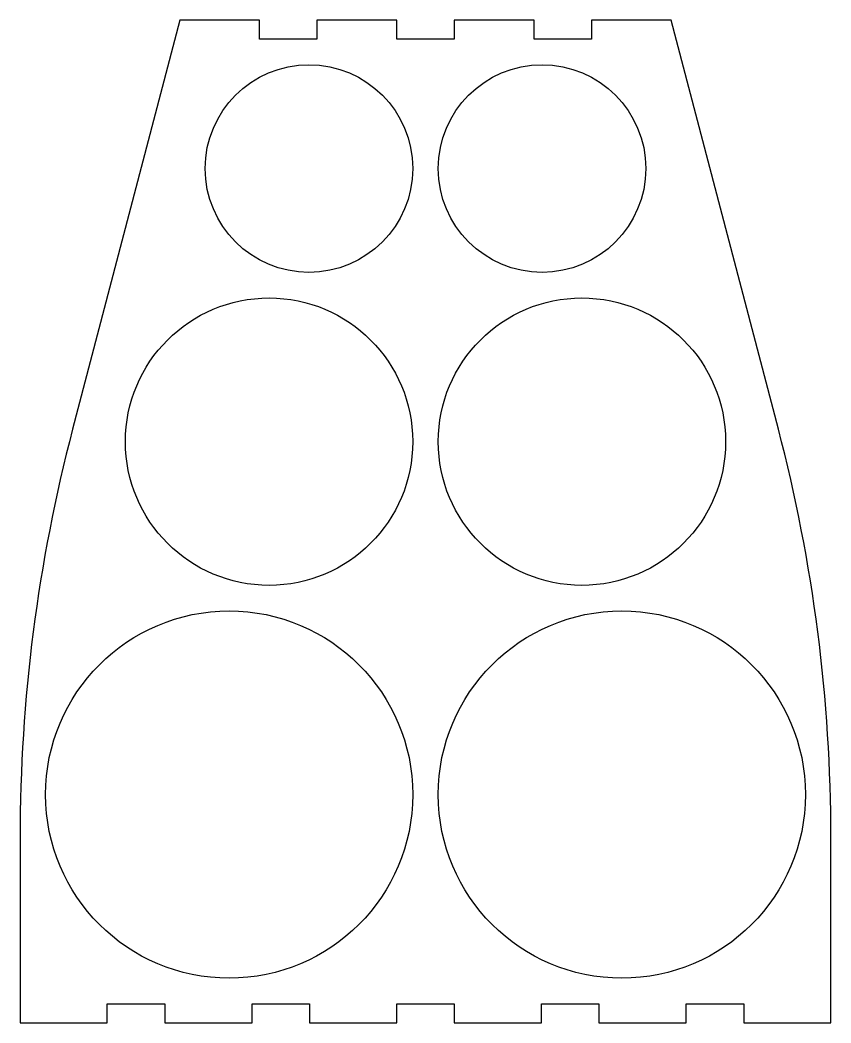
# Model space of a CAD drawing. Header units: millimetres. Extents: x -64 to 64, y -91 to 66.
import ezdxf

# ---------------------------------------------------------------- set-up
doc = ezdxf.new("R2010")
doc.units = ezdxf.units.MM
doc.layers.get('0').update_dxf_attribs({"linetype": 'CONTINUOUS'})

msp = doc.modelspace()

# ---------------------------------------------------------------- linework, layer by layer
msp.add_lwpolyline([(4.5, 63), (-4.5, 63), (-4.5, 66), (-17, 66), (-17, 63), (-26, 63), (-26, 66), (-38.5, 66), (-55.27, 1.94, 0.064096), (-63.5, -62), (-63.5, -91), (-49.83, -91), (-49.83, -88), (-40.83, -88), (-40.83, -91), (-27.17, -91), (-27.17, -88), (-18.17, -88), (-18.17, -91), (-4.5, -91), (-4.5, -88), (4.5, -88), (4.5, -91), (18.17, -91), (18.17, -88), (27.17, -88), (27.17, -91), (40.83, -91), (40.83, -88), (49.83, -88), (49.83, -91), (63.5, -91), (63.5, -62, 0.064096), (55.27, 1.94), (38.5, 66), (26, 66), (26, 63), (17, 63), (17, 66), (4.5, 66)], format="xyb", close=True)
for centre, radius in [((-18.25, 42.75), 16.25), ((18.25, 42.75), 16.25), ((-24.5, 0), 22.5), ((24.5, 0), 22.5), ((-30.75, -55.25), 28.75), ((30.75, -55.25), 28.75)]:
    msp.add_circle(centre, radius)

doc.saveas('drawing.dxf')
